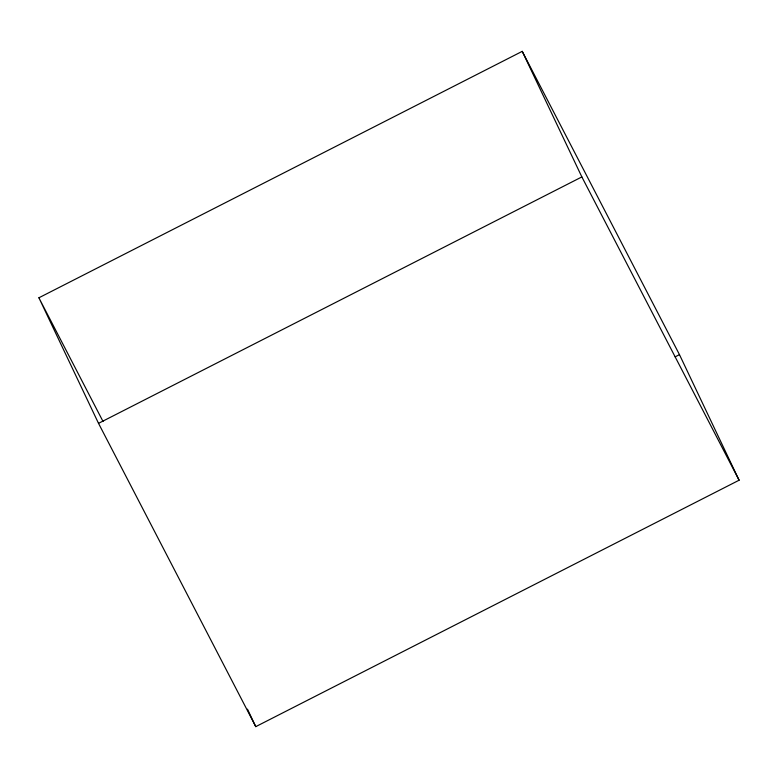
<?xml version="1.0" encoding="UTF-8"?>
<svg xmlns="http://www.w3.org/2000/svg" width="778" height="778" viewBox="0 0 778 778"><rect width="100%" height="100%" fill="white"/><g stroke="black" fill="none" stroke-linecap="round" stroke-linejoin="round"><path stroke-width="1.17" d="M38.9 297.789L522.233 51.358L679.476 354.642L739.1 480.211L255.768 726.642L98.524 423.358L38.9 297.789L103.027 421.472M98.524 423.358L581.856 176.927L522.233 51.358M675.148 356.849L679.476 354.642M581.856 176.927L739.1 480.211M247.472 709.166L255.768 726.642"/></g></svg>
